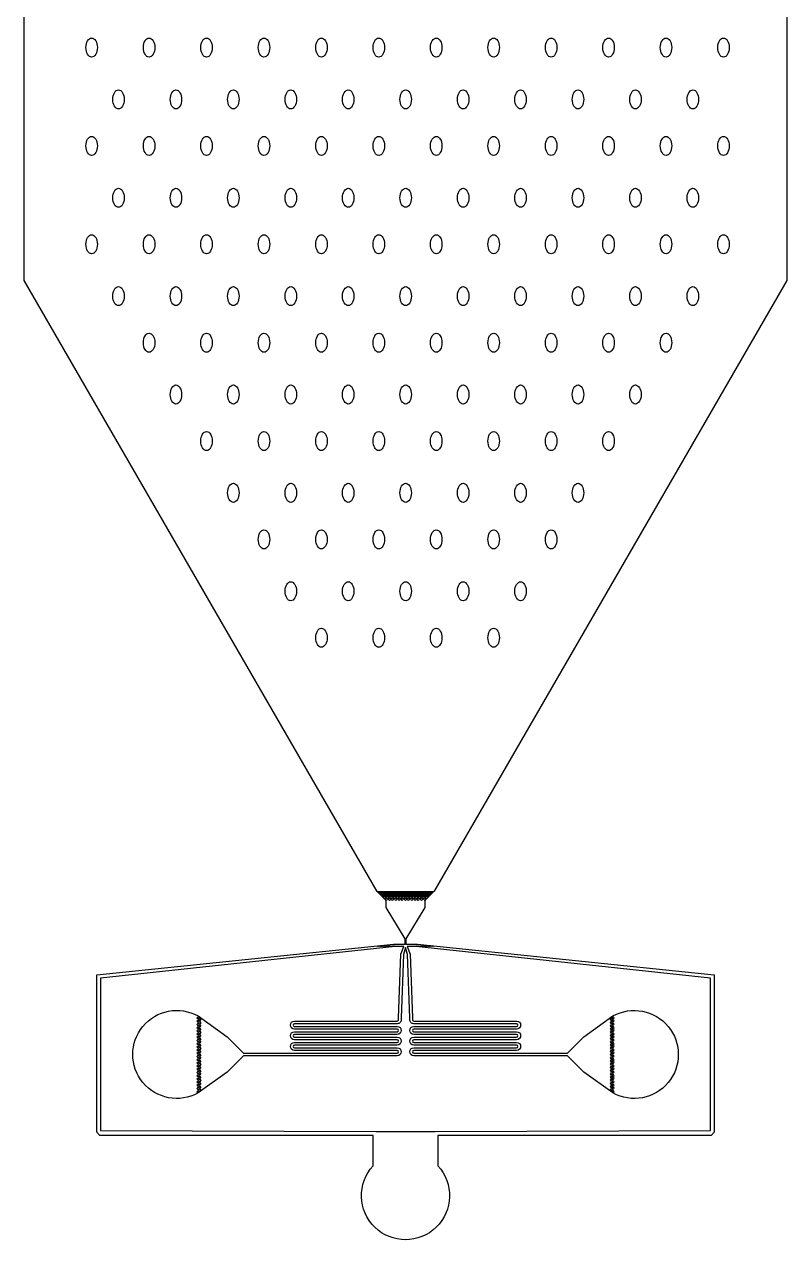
# Model space of a CAD drawing. Header units: inches. Extents: x -10 to 10, y -31.4 to 31.4.
# Drawn here: x -10.01 to 9.99, y -31.4 to 0.48 of the extents above; entities that cross this region are included whole.
import ezdxf

# ---------------------------------------------------------------- set-up
doc = ezdxf.new("R2010")
doc.units = ezdxf.units.IN
doc.header["$MEASUREMENT"] = 0

msp = doc.modelspace()

# ---------------------------------------------------------------- linework, layer by layer
for points in [[(9.995, 10.212), (9.995, -6.238), (0.745, -22.26), (0.498, -22.506), (0.498, -22.687), (0.005, -23.511), (0.005, -23.631), (0, -23.631), (0, -23.651), (0.314, -23.651), (8.095, -24.451), (8.095, -28.58), (8.015, -28.668), (0.844, -28.668), (0.844, -29.464, -2.283917), (-0.854, -29.464), (-0.854, -28.668), (-8.025, -28.668), (-8.105, -28.58), (-8.105, -24.451), (-0.324, -23.651), (-0.01, -23.651), (-0.01, -23.631), (-0.015, -23.631), (-0.015, -23.511), (-0.51, -22.683), (-0.51, -22.506), (-0.752, -22.265), (-10.005, -6.238), (-10.005, 10.212)], [(4.083, -26.577), (0.212, -26.576, -1), (0.212, -26.366), (2.911, -26.367, 1), (2.911, -26.297), (0.212, -26.296, -1), (0.212, -26.086), (2.911, -26.087, 1), (2.911, -26.017), (0.212, -26.016, -1), (0.212, -25.806), (2.911, -25.807, 1), (2.911, -25.737), (0.212, -25.736, -0.414214), (0.107, -25.631), (0.107, -25.582), (0.049, -23.924), (-0.005, -23.736), (-0.055, -23.924), (-0.115, -25.582), (-0.115, -25.631, -0.414214), (-0.22, -25.736), (-2.919, -25.736, 1), (-2.919, -25.806), (-0.22, -25.806, -1), (-0.22, -26.016), (-2.919, -26.016, 1), (-2.919, -26.086), (-0.22, -26.086, -1), (-0.22, -26.296), (-2.919, -26.296, 1), (-2.919, -26.366), (-0.22, -26.366, -1), (-0.22, -26.576), (-4.092, -26.576), (-4.257, -26.576), (-4.684, -27.003), (-5.446, -27.552, -1.695798), (-5.446, -25.531), (-4.683, -26.08), (-4.257, -26.506), (-4.092, -26.506), (-0.22, -26.506, 0.999885), (-0.22, -26.436), (-2.919, -26.436, -1), (-2.919, -26.226), (-0.22, -26.226, 1), (-0.22, -26.156), (-2.919, -26.156, -1), (-2.919, -25.946), (-0.22, -25.946, 1), (-0.22, -25.876), (-2.919, -25.876, -1), (-2.919, -25.666), (-0.22, -25.666, 0.414214), (-0.185, -25.631), (-0.185, -25.581), (-0.125, -23.915), (-0.045, -23.711), (-0.28, -23.711), (-8.005, -24.541), (-8.005, -28.541), (-0.783, -28.568), (0.773, -28.568), (7.995, -28.541), (7.995, -24.541), (0.27, -23.711), (0.035, -23.711), (0.119, -23.915), (0.177, -25.581), (0.177, -25.631, 0.414214), (0.212, -25.666), (2.911, -25.667, -1), (2.911, -25.877), (0.212, -25.876, 1), (0.212, -25.946), (2.911, -25.947, -1), (2.911, -26.157), (0.212, -26.156, 1), (0.212, -26.226), (2.911, -26.227, -1), (2.911, -26.437), (0.212, -26.436, 0.999885), (0.212, -26.506), (4.083, -26.507), (4.249, -26.507), (4.674, -26.082), (5.438, -25.532, -1.695798), (5.438, -27.553), (4.677, -27.005), (4.249, -26.577), (4.083, -26.577)]]:
    msp.add_lwpolyline(points, format="xyb")
for points in [[(-0.731, -22.279), (-0.723, -22.272), (-0.738, -22.272)], [(-0.713, -22.283), (-0.72, -22.275), (-0.727, -22.283), (-0.72, -22.29)], [(-0.71, -22.279), (-0.702, -22.272), (-0.717, -22.272)], [(-0.702, -22.293), (-0.71, -22.286), (-0.717, -22.293), (-0.71, -22.3)], [(-0.692, -22.283), (-0.699, -22.275), (-0.706, -22.283), (-0.699, -22.29)], [(-0.692, -22.304), (-0.699, -22.296), (-0.706, -22.304), (-0.699, -22.311)], [(-0.689, -22.279), (-0.681, -22.272), (-0.696, -22.272)], [(-0.681, -22.293), (-0.689, -22.286), (-0.696, -22.293), (-0.689, -22.3)], [(-0.689, -22.307), (-0.696, -22.314), (-0.689, -22.321), (-0.681, -22.314)], [(-0.671, -22.283), (-0.678, -22.275), (-0.685, -22.283), (-0.678, -22.29)], [(-0.671, -22.304), (-0.678, -22.296), (-0.685, -22.304), (-0.678, -22.311)], [(-0.678, -22.332), (-0.671, -22.325), (-0.678, -22.317), (-0.685, -22.325)], [(-0.668, -22.279), (-0.66, -22.272), (-0.675, -22.272)], [(-0.66, -22.293), (-0.668, -22.286), (-0.675, -22.293), (-0.668, -22.3)], [(-0.675, -22.314), (-0.668, -22.321), (-0.66, -22.314), (-0.668, -22.307)], [(-0.65, -22.283), (-0.657, -22.275), (-0.664, -22.283), (-0.657, -22.29)], [(-0.65, -22.304), (-0.657, -22.296), (-0.664, -22.304), (-0.657, -22.311)], [(-0.647, -22.279), (-0.639, -22.272), (-0.654, -22.272)], [(-0.639, -22.293), (-0.647, -22.286), (-0.654, -22.293), (-0.647, -22.3)], [(-0.647, -22.307), (-0.654, -22.314), (-0.647, -22.321), (-0.639, -22.314)], [(-0.629, -22.283), (-0.636, -22.275), (-0.643, -22.283), (-0.636, -22.29)], [(-0.629, -22.304), (-0.636, -22.296), (-0.643, -22.304), (-0.636, -22.311)], [(-0.636, -22.332), (-0.629, -22.325), (-0.636, -22.317), (-0.643, -22.325)], [(-0.626, -22.279), (-0.618, -22.272), (-0.633, -22.272)], [(-0.618, -22.293), (-0.626, -22.286), (-0.633, -22.293), (-0.626, -22.3)], [(-0.633, -22.314), (-0.626, -22.321), (-0.618, -22.314), (-0.626, -22.307)], [(-0.608, -22.283), (-0.615, -22.275), (-0.622, -22.283), (-0.615, -22.29)], [(-0.608, -22.304), (-0.615, -22.296), (-0.622, -22.304), (-0.615, -22.311)], [(-0.605, -22.279), (-0.597, -22.272), (-0.612, -22.272)], [(-0.597, -22.293), (-0.605, -22.286), (-0.612, -22.293), (-0.605, -22.3)], [(-0.605, -22.307), (-0.612, -22.314), (-0.605, -22.321), (-0.597, -22.314)], [(-0.587, -22.283), (-0.594, -22.275), (-0.601, -22.283), (-0.594, -22.29)], [(-0.587, -22.304), (-0.594, -22.296), (-0.601, -22.304), (-0.594, -22.311)], [(-0.594, -22.332), (-0.587, -22.325), (-0.594, -22.317), (-0.601, -22.325)], [(-0.584, -22.279), (-0.576, -22.272), (-0.591, -22.272)], [(-0.576, -22.293), (-0.584, -22.286), (-0.591, -22.293), (-0.584, -22.3)], [(-0.591, -22.314), (-0.584, -22.321), (-0.576, -22.314), (-0.584, -22.307)], [(-0.566, -22.283), (-0.573, -22.275), (-0.58, -22.283), (-0.573, -22.29)], [(-0.566, -22.304), (-0.573, -22.296), (-0.58, -22.304), (-0.573, -22.311)], [(-0.563, -22.279), (-0.555, -22.272), (-0.57, -22.272)], [(-0.555, -22.293), (-0.563, -22.286), (-0.57, -22.293), (-0.563, -22.3)], [(-0.563, -22.307), (-0.57, -22.314), (-0.563, -22.321), (-0.555, -22.314)], [(-0.545, -22.283), (-0.552, -22.275), (-0.559, -22.283), (-0.552, -22.29)], [(-0.545, -22.304), (-0.552, -22.296), (-0.559, -22.304), (-0.552, -22.311)], [(-0.552, -22.332), (-0.545, -22.325), (-0.552, -22.317), (-0.559, -22.325)], [(-0.542, -22.279), (-0.534, -22.272), (-0.549, -22.272)], [(-0.534, -22.293), (-0.542, -22.286), (-0.549, -22.293), (-0.542, -22.3)], [(-0.549, -22.314), (-0.542, -22.321), (-0.534, -22.314), (-0.542, -22.307)], [(-0.524, -22.283), (-0.531, -22.275), (-0.538, -22.283), (-0.531, -22.29)], [(-0.524, -22.304), (-0.531, -22.296), (-0.538, -22.304), (-0.531, -22.311)], [(-0.521, -22.279), (-0.513, -22.272), (-0.528, -22.272)], [(-0.513, -22.293), (-0.521, -22.286), (-0.528, -22.293), (-0.521, -22.3)], [(-0.521, -22.307), (-0.528, -22.314), (-0.521, -22.321), (-0.513, -22.314)], [(-0.503, -22.283), (-0.51, -22.275), (-0.517, -22.283), (-0.51, -22.29)], [(-0.503, -22.304), (-0.51, -22.296), (-0.517, -22.304), (-0.51, -22.311)], [(-0.51, -22.332), (-0.503, -22.325), (-0.51, -22.317), (-0.517, -22.325)], [(-0.5, -22.279), (-0.492, -22.272), (-0.507, -22.272)], [(-0.492, -22.293), (-0.5, -22.286), (-0.507, -22.293), (-0.5, -22.3)], [(-0.507, -22.314), (-0.5, -22.321), (-0.492, -22.314), (-0.5, -22.307)], [(-0.482, -22.283), (-0.489, -22.275), (-0.496, -22.283), (-0.489, -22.29)], [(-0.482, -22.304), (-0.489, -22.296), (-0.496, -22.304), (-0.489, -22.311)], [(-0.479, -22.279), (-0.471, -22.272), (-0.486, -22.272)], [(-0.471, -22.293), (-0.479, -22.286), (-0.486, -22.293), (-0.479, -22.3)], [(-0.479, -22.307), (-0.486, -22.314), (-0.479, -22.321), (-0.471, -22.314)], [(-0.461, -22.283), (-0.468, -22.275), (-0.475, -22.283), (-0.468, -22.29)], [(-0.461, -22.304), (-0.468, -22.296), (-0.475, -22.304), (-0.468, -22.311)], [(-0.468, -22.332), (-0.461, -22.325), (-0.468, -22.317), (-0.475, -22.325)], [(-0.458, -22.279), (-0.45, -22.272), (-0.465, -22.272)], [(-0.45, -22.293), (-0.458, -22.286), (-0.465, -22.293), (-0.458, -22.3)], [(-0.465, -22.314), (-0.458, -22.321), (-0.45, -22.314), (-0.458, -22.307)], [(-0.44, -22.283), (-0.447, -22.275), (-0.454, -22.283), (-0.447, -22.29)], [(-0.44, -22.304), (-0.447, -22.296), (-0.454, -22.304), (-0.447, -22.311)], [(-0.437, -22.279), (-0.429, -22.272), (-0.444, -22.272)], [(-0.429, -22.293), (-0.437, -22.286), (-0.444, -22.293), (-0.437, -22.3)], [(-0.437, -22.307), (-0.444, -22.314), (-0.437, -22.321), (-0.429, -22.314)], [(-0.419, -22.283), (-0.426, -22.275), (-0.433, -22.283), (-0.426, -22.29)], [(-0.419, -22.304), (-0.426, -22.296), (-0.433, -22.304), (-0.426, -22.311)], [(-0.426, -22.332), (-0.419, -22.325), (-0.426, -22.317), (-0.433, -22.325)], [(-0.416, -22.279), (-0.408, -22.272), (-0.423, -22.272)], [(-0.408, -22.293), (-0.416, -22.286), (-0.423, -22.293), (-0.416, -22.3)], [(-0.423, -22.314), (-0.416, -22.321), (-0.408, -22.314), (-0.416, -22.307)], [(-0.398, -22.283), (-0.405, -22.275), (-0.412, -22.283), (-0.405, -22.29)], [(-0.398, -22.304), (-0.405, -22.296), (-0.412, -22.304), (-0.405, -22.311)], [(-0.395, -22.279), (-0.387, -22.272), (-0.402, -22.272)], [(-0.387, -22.293), (-0.395, -22.286), (-0.402, -22.293), (-0.395, -22.3)], [(-0.395, -22.307), (-0.402, -22.314), (-0.395, -22.321), (-0.387, -22.314)], [(-0.377, -22.283), (-0.384, -22.275), (-0.391, -22.283), (-0.384, -22.29)], [(-0.377, -22.304), (-0.384, -22.296), (-0.391, -22.304), (-0.384, -22.311)], [(-0.384, -22.332), (-0.377, -22.325), (-0.384, -22.317), (-0.391, -22.325)], [(-0.374, -22.279), (-0.366, -22.272), (-0.381, -22.272)], [(-0.366, -22.293), (-0.374, -22.286), (-0.381, -22.293), (-0.374, -22.3)], [(-0.381, -22.314), (-0.374, -22.321), (-0.366, -22.314), (-0.374, -22.307)], [(-0.356, -22.283), (-0.363, -22.275), (-0.37, -22.283), (-0.363, -22.29)], [(-0.356, -22.304), (-0.363, -22.296), (-0.37, -22.304), (-0.363, -22.311)], [(-0.353, -22.279), (-0.345, -22.272), (-0.36, -22.272)], [(-0.345, -22.293), (-0.353, -22.286), (-0.36, -22.293), (-0.353, -22.3)], [(-0.353, -22.307), (-0.36, -22.314), (-0.353, -22.321), (-0.345, -22.314)], [(-0.335, -22.283), (-0.342, -22.275), (-0.349, -22.283), (-0.342, -22.29)], [(-0.335, -22.304), (-0.342, -22.296), (-0.349, -22.304), (-0.342, -22.311)], [(-0.342, -22.332), (-0.335, -22.325), (-0.342, -22.317), (-0.349, -22.325)], [(-0.332, -22.279), (-0.324, -22.272), (-0.339, -22.272)], [(-0.324, -22.293), (-0.332, -22.286), (-0.339, -22.293), (-0.332, -22.3)], [(-0.339, -22.314), (-0.332, -22.321), (-0.324, -22.314), (-0.332, -22.307)], [(-0.314, -22.283), (-0.321, -22.275), (-0.328, -22.283), (-0.321, -22.29)], [(-0.314, -22.304), (-0.321, -22.296), (-0.328, -22.304), (-0.321, -22.311)], [(-0.311, -22.279), (-0.303, -22.272), (-0.318, -22.272)], [(-0.303, -22.293), (-0.311, -22.286), (-0.318, -22.293), (-0.311, -22.3)], [(-0.311, -22.307), (-0.318, -22.314), (-0.311, -22.321), (-0.303, -22.314)], [(-0.293, -22.283), (-0.3, -22.275), (-0.307, -22.283), (-0.3, -22.29)], [(-0.293, -22.304), (-0.3, -22.296), (-0.307, -22.304), (-0.3, -22.311)], [(-0.3, -22.332), (-0.293, -22.325), (-0.3, -22.317), (-0.307, -22.325)], [(-0.29, -22.279), (-0.282, -22.272), (-0.297, -22.272)], [(-0.282, -22.293), (-0.29, -22.286), (-0.297, -22.293), (-0.29, -22.3)], [(-0.297, -22.314), (-0.29, -22.321), (-0.282, -22.314), (-0.29, -22.307)], [(-0.272, -22.283), (-0.279, -22.275), (-0.286, -22.283), (-0.279, -22.29)], [(-0.272, -22.304), (-0.279, -22.296), (-0.286, -22.304), (-0.279, -22.311)], [(-0.269, -22.279), (-0.261, -22.272), (-0.276, -22.272)], [(-0.261, -22.293), (-0.269, -22.286), (-0.276, -22.293), (-0.269, -22.3)], [(-0.269, -22.307), (-0.276, -22.314), (-0.269, -22.321), (-0.261, -22.314)], [(-0.251, -22.283), (-0.258, -22.275), (-0.265, -22.283), (-0.258, -22.29)], [(-0.251, -22.304), (-0.258, -22.296), (-0.265, -22.304), (-0.258, -22.311)], [(-0.258, -22.332), (-0.251, -22.325), (-0.258, -22.317), (-0.265, -22.325)], [(-0.248, -22.279), (-0.24, -22.272), (-0.255, -22.272)], [(-0.24, -22.293), (-0.248, -22.286), (-0.255, -22.293), (-0.248, -22.3)], [(-0.255, -22.314), (-0.248, -22.321), (-0.24, -22.314), (-0.248, -22.307)], [(-0.23, -22.283), (-0.237, -22.275), (-0.244, -22.283), (-0.237, -22.29)], [(-0.23, -22.304), (-0.237, -22.296), (-0.244, -22.304), (-0.237, -22.311)], [(-0.227, -22.279), (-0.219, -22.272), (-0.234, -22.272)], [(-0.219, -22.293), (-0.227, -22.286), (-0.234, -22.293), (-0.227, -22.3)], [(-0.227, -22.307), (-0.234, -22.314), (-0.227, -22.321), (-0.219, -22.314)], [(-0.209, -22.283), (-0.216, -22.275), (-0.223, -22.283), (-0.216, -22.29)], [(-0.209, -22.304), (-0.216, -22.296), (-0.223, -22.304), (-0.216, -22.311)], [(-0.216, -22.332), (-0.209, -22.325), (-0.216, -22.317), (-0.223, -22.325)], [(-0.206, -22.279), (-0.198, -22.272), (-0.213, -22.272)], [(-0.198, -22.293), (-0.206, -22.286), (-0.213, -22.293), (-0.206, -22.3)], [(-0.213, -22.314), (-0.206, -22.321), (-0.198, -22.314), (-0.206, -22.307)], [(-0.188, -22.283), (-0.195, -22.275), (-0.202, -22.283), (-0.195, -22.29)], [(-0.188, -22.304), (-0.195, -22.296), (-0.202, -22.304), (-0.195, -22.311)], [(-0.185, -22.279), (-0.177, -22.272), (-0.192, -22.272)], [(-0.177, -22.293), (-0.185, -22.286), (-0.192, -22.293), (-0.185, -22.3)], [(-0.185, -22.307), (-0.192, -22.314), (-0.185, -22.321), (-0.177, -22.314)], [(-0.167, -22.283), (-0.174, -22.275), (-0.181, -22.283), (-0.174, -22.29)], [(-0.167, -22.304), (-0.174, -22.296), (-0.181, -22.304), (-0.174, -22.311)], [(-0.174, -22.332), (-0.167, -22.325), (-0.174, -22.317), (-0.181, -22.325)], [(-0.164, -22.279), (-0.156, -22.272), (-0.171, -22.272)], [(-0.156, -22.293), (-0.164, -22.286), (-0.171, -22.293), (-0.164, -22.3)], [(-0.171, -22.314), (-0.164, -22.321), (-0.156, -22.314), (-0.164, -22.307)], [(-0.146, -22.283), (-0.153, -22.275), (-0.16, -22.283), (-0.153, -22.29)], [(-0.146, -22.304), (-0.153, -22.296), (-0.16, -22.304), (-0.153, -22.311)], [(-0.143, -22.279), (-0.135, -22.272), (-0.15, -22.272)], [(-0.135, -22.293), (-0.143, -22.286), (-0.15, -22.293), (-0.143, -22.3)], [(-0.143, -22.307), (-0.15, -22.314), (-0.143, -22.321), (-0.135, -22.314)], [(-0.125, -22.283), (-0.132, -22.275), (-0.139, -22.283), (-0.132, -22.29)], [(-0.125, -22.304), (-0.132, -22.296), (-0.139, -22.304), (-0.132, -22.311)], [(-0.132, -22.332), (-0.125, -22.325), (-0.132, -22.317), (-0.139, -22.325)], [(-0.122, -22.279), (-0.114, -22.272), (-0.129, -22.272)], [(-0.114, -22.293), (-0.122, -22.286), (-0.129, -22.293), (-0.122, -22.3)], [(-0.129, -22.314), (-0.122, -22.321), (-0.114, -22.314), (-0.122, -22.307)], [(-0.104, -22.283), (-0.111, -22.275), (-0.118, -22.283), (-0.111, -22.29)], [(-0.104, -22.304), (-0.111, -22.296), (-0.118, -22.304), (-0.111, -22.311)], [(-0.101, -22.279), (-0.093, -22.272), (-0.108, -22.272)], [(-0.093, -22.293), (-0.101, -22.286), (-0.108, -22.293), (-0.101, -22.3)], [(-0.101, -22.307), (-0.108, -22.314), (-0.101, -22.321), (-0.093, -22.314)], [(-0.083, -22.283), (-0.09, -22.275), (-0.097, -22.283), (-0.09, -22.29)], [(-0.083, -22.304), (-0.09, -22.296), (-0.097, -22.304), (-0.09, -22.311)], [(-0.09, -22.332), (-0.083, -22.325), (-0.09, -22.317), (-0.097, -22.325)], [(-0.08, -22.279), (-0.072, -22.272), (-0.087, -22.272)], [(-0.072, -22.293), (-0.08, -22.286), (-0.087, -22.293), (-0.08, -22.3)], [(-0.087, -22.314), (-0.08, -22.321), (-0.072, -22.314), (-0.08, -22.307)], [(-0.062, -22.283), (-0.069, -22.275), (-0.076, -22.283), (-0.069, -22.29)], [(-0.062, -22.304), (-0.069, -22.296), (-0.076, -22.304), (-0.069, -22.311)], [(-0.059, -22.279), (-0.051, -22.272), (-0.066, -22.272)], [(-0.051, -22.293), (-0.059, -22.286), (-0.066, -22.293), (-0.059, -22.3)], [(-0.059, -22.307), (-0.066, -22.314), (-0.059, -22.321), (-0.051, -22.314)], [(-0.041, -22.283), (-0.048, -22.275), (-0.055, -22.283), (-0.048, -22.29)], [(-0.041, -22.304), (-0.048, -22.296), (-0.055, -22.304), (-0.048, -22.311)], [(-0.048, -22.332), (-0.041, -22.325), (-0.048, -22.317), (-0.055, -22.325)], [(-0.038, -22.279), (-0.03, -22.272), (-0.045, -22.272)], [(-0.03, -22.293), (-0.038, -22.286), (-0.045, -22.293), (-0.038, -22.3)], [(-0.045, -22.314), (-0.038, -22.321), (-0.03, -22.314), (-0.038, -22.307)], [(-0.02, -22.283), (-0.027, -22.275), (-0.034, -22.283), (-0.027, -22.29)], [(-0.02, -22.304), (-0.027, -22.296), (-0.034, -22.304), (-0.027, -22.311)], [(-0.017, -22.279), (-0.009, -22.272), (-0.024, -22.272)], [(-0.009, -22.293), (-0.017, -22.286), (-0.024, -22.293), (-0.017, -22.3)], [(-0.017, -22.307), (-0.024, -22.314), (-0.017, -22.321), (-0.009, -22.314)], [(0.001, -22.283), (-0.006, -22.275), (-0.013, -22.283), (-0.006, -22.29)], [(0.001, -22.304), (-0.006, -22.296), (-0.013, -22.304), (-0.006, -22.311)], [(-0.006, -22.332), (0.001, -22.325), (-0.006, -22.317), (-0.013, -22.325)], [(0.004, -22.279), (0.012, -22.272), (-0.003, -22.272)], [(0.012, -22.293), (0.004, -22.286), (-0.003, -22.293), (0.004, -22.3)], [(-0.003, -22.314), (0.004, -22.321), (0.012, -22.314), (0.004, -22.307)], [(0.022, -22.283), (0.015, -22.275), (0.008, -22.283), (0.015, -22.29)], [(0.022, -22.304), (0.015, -22.296), (0.008, -22.304), (0.015, -22.311)], [(0.025, -22.279), (0.033, -22.272), (0.018, -22.272)], [(0.033, -22.293), (0.025, -22.286), (0.018, -22.293), (0.025, -22.3)], [(0.025, -22.307), (0.018, -22.314), (0.025, -22.321), (0.033, -22.314)], [(0.043, -22.283), (0.036, -22.275), (0.029, -22.283), (0.036, -22.29)], [(0.043, -22.304), (0.036, -22.296), (0.029, -22.304), (0.036, -22.311)], [(0.036, -22.332), (0.043, -22.325), (0.036, -22.317), (0.029, -22.325)], [(0.046, -22.279), (0.054, -22.272), (0.039, -22.272)], [(0.054, -22.293), (0.046, -22.286), (0.039, -22.293), (0.046, -22.3)], [(0.039, -22.314), (0.046, -22.321), (0.054, -22.314), (0.046, -22.307)], [(0.064, -22.283), (0.057, -22.275), (0.05, -22.283), (0.057, -22.29)], [(0.064, -22.304), (0.057, -22.296), (0.05, -22.304), (0.057, -22.311)], [(0.067, -22.279), (0.075, -22.272), (0.06, -22.272)], [(0.075, -22.293), (0.067, -22.286), (0.06, -22.293), (0.067, -22.3)], [(0.067, -22.307), (0.06, -22.314), (0.067, -22.321), (0.075, -22.314)], [(0.085, -22.283), (0.078, -22.275), (0.071, -22.283), (0.078, -22.29)], [(0.085, -22.304), (0.078, -22.296), (0.071, -22.304), (0.078, -22.311)], [(0.078, -22.332), (0.085, -22.325), (0.078, -22.317), (0.071, -22.325)], [(0.088, -22.279), (0.096, -22.272), (0.081, -22.272)], [(0.096, -22.293), (0.088, -22.286), (0.081, -22.293), (0.088, -22.3)], [(0.081, -22.314), (0.088, -22.321), (0.096, -22.314), (0.088, -22.307)], [(0.106, -22.283), (0.099, -22.275), (0.092, -22.283), (0.099, -22.29)], [(0.106, -22.304), (0.099, -22.296), (0.092, -22.304), (0.099, -22.311)], [(0.109, -22.279), (0.117, -22.272), (0.102, -22.272)], [(0.117, -22.293), (0.109, -22.286), (0.102, -22.293), (0.109, -22.3)], [(0.109, -22.307), (0.102, -22.314), (0.109, -22.321), (0.117, -22.314)], [(0.127, -22.283), (0.12, -22.275), (0.113, -22.283), (0.12, -22.29)], [(0.127, -22.304), (0.12, -22.296), (0.113, -22.304), (0.12, -22.311)], [(0.12, -22.332), (0.127, -22.325), (0.12, -22.317), (0.113, -22.325)], [(0.13, -22.279), (0.138, -22.272), (0.123, -22.272)], [(0.138, -22.293), (0.13, -22.286), (0.123, -22.293), (0.13, -22.3)], [(0.123, -22.314), (0.13, -22.321), (0.138, -22.314), (0.13, -22.307)], [(0.148, -22.283), (0.141, -22.275), (0.134, -22.283), (0.141, -22.29)], [(0.148, -22.304), (0.141, -22.296), (0.134, -22.304), (0.141, -22.311)], [(0.151, -22.279), (0.159, -22.272), (0.144, -22.272)], [(0.159, -22.293), (0.151, -22.286), (0.144, -22.293), (0.151, -22.3)], [(0.151, -22.307), (0.144, -22.314), (0.151, -22.321), (0.159, -22.314)], [(0.169, -22.283), (0.162, -22.275), (0.155, -22.283), (0.162, -22.29)], [(0.169, -22.304), (0.162, -22.296), (0.155, -22.304), (0.162, -22.311)], [(0.162, -22.332), (0.169, -22.325), (0.162, -22.317), (0.155, -22.325)], [(0.172, -22.279), (0.18, -22.272), (0.165, -22.272)], [(0.18, -22.293), (0.172, -22.286), (0.165, -22.293), (0.172, -22.3)], [(0.165, -22.314), (0.172, -22.321), (0.18, -22.314), (0.172, -22.307)], [(0.19, -22.283), (0.183, -22.275), (0.176, -22.283), (0.183, -22.29)], [(0.19, -22.304), (0.183, -22.296), (0.176, -22.304), (0.183, -22.311)], [(0.193, -22.279), (0.201, -22.272), (0.186, -22.272)], [(0.201, -22.293), (0.193, -22.286), (0.186, -22.293), (0.193, -22.3)], [(0.193, -22.307), (0.186, -22.314), (0.193, -22.321), (0.201, -22.314)], [(0.211, -22.283), (0.204, -22.275), (0.197, -22.283), (0.204, -22.29)], [(0.211, -22.304), (0.204, -22.296), (0.197, -22.304), (0.204, -22.311)], [(0.204, -22.332), (0.211, -22.325), (0.204, -22.317), (0.197, -22.325)], [(0.214, -22.279), (0.222, -22.272), (0.207, -22.272)], [(0.222, -22.293), (0.214, -22.286), (0.207, -22.293), (0.214, -22.3)], [(0.207, -22.314), (0.214, -22.321), (0.222, -22.314), (0.214, -22.307)], [(0.232, -22.283), (0.225, -22.275), (0.218, -22.283), (0.225, -22.29)], [(0.232, -22.304), (0.225, -22.296), (0.218, -22.304), (0.225, -22.311)], [(0.235, -22.279), (0.243, -22.272), (0.228, -22.272)], [(0.243, -22.293), (0.235, -22.286), (0.228, -22.293), (0.235, -22.3)], [(0.235, -22.307), (0.228, -22.314), (0.235, -22.321), (0.243, -22.314)], [(0.253, -22.283), (0.246, -22.275), (0.239, -22.283), (0.246, -22.29)], [(0.253, -22.304), (0.246, -22.296), (0.239, -22.304), (0.246, -22.311)], [(0.246, -22.332), (0.253, -22.325), (0.246, -22.317), (0.239, -22.325)], [(0.256, -22.279), (0.264, -22.272), (0.249, -22.272)], [(0.264, -22.293), (0.256, -22.286), (0.249, -22.293), (0.256, -22.3)], [(0.249, -22.314), (0.256, -22.321), (0.264, -22.314), (0.256, -22.307)], [(0.274, -22.283), (0.267, -22.275), (0.26, -22.283), (0.267, -22.29)], [(0.274, -22.304), (0.267, -22.296), (0.26, -22.304), (0.267, -22.311)], [(0.277, -22.279), (0.285, -22.272), (0.27, -22.272)], [(0.285, -22.293), (0.277, -22.286), (0.27, -22.293), (0.277, -22.3)], [(0.277, -22.307), (0.27, -22.314), (0.277, -22.321), (0.285, -22.314)], [(0.295, -22.283), (0.288, -22.275), (0.281, -22.283), (0.288, -22.29)], [(0.295, -22.304), (0.288, -22.296), (0.281, -22.304), (0.288, -22.311)], [(0.288, -22.332), (0.295, -22.325), (0.288, -22.317), (0.281, -22.325)], [(0.298, -22.279), (0.306, -22.272), (0.291, -22.272)], [(0.306, -22.293), (0.298, -22.286), (0.291, -22.293), (0.298, -22.3)], [(0.291, -22.314), (0.298, -22.321), (0.306, -22.314), (0.298, -22.307)], [(0.316, -22.283), (0.309, -22.275), (0.302, -22.283), (0.309, -22.29)], [(0.316, -22.304), (0.309, -22.296), (0.302, -22.304), (0.309, -22.311)], [(0.319, -22.279), (0.327, -22.272), (0.312, -22.272)], [(0.327, -22.293), (0.319, -22.286), (0.312, -22.293), (0.319, -22.3)], [(0.319, -22.307), (0.312, -22.314), (0.319, -22.321), (0.327, -22.314)], [(0.337, -22.283), (0.33, -22.275), (0.323, -22.283), (0.33, -22.29)], [(0.337, -22.304), (0.33, -22.296), (0.323, -22.304), (0.33, -22.311)], [(0.33, -22.332), (0.337, -22.325), (0.33, -22.317), (0.323, -22.325)], [(0.34, -22.279), (0.348, -22.272), (0.333, -22.272)], [(0.348, -22.293), (0.34, -22.286), (0.333, -22.293), (0.34, -22.3)], [(0.333, -22.314), (0.34, -22.321), (0.348, -22.314), (0.34, -22.307)], [(0.358, -22.283), (0.351, -22.275), (0.344, -22.283), (0.351, -22.29)], [(0.358, -22.304), (0.351, -22.296), (0.344, -22.304), (0.351, -22.311)], [(0.361, -22.279), (0.369, -22.272), (0.354, -22.272)], [(0.369, -22.293), (0.361, -22.286), (0.354, -22.293), (0.361, -22.3)], [(0.361, -22.307), (0.354, -22.314), (0.361, -22.321), (0.369, -22.314)], [(0.379, -22.283), (0.372, -22.275), (0.365, -22.283), (0.372, -22.29)], [(0.379, -22.304), (0.372, -22.296), (0.365, -22.304), (0.372, -22.311)], [(0.372, -22.332), (0.379, -22.325), (0.372, -22.317), (0.365, -22.325)], [(0.382, -22.279), (0.39, -22.272), (0.375, -22.272)], [(0.39, -22.293), (0.382, -22.286), (0.375, -22.293), (0.382, -22.3)], [(0.375, -22.314), (0.382, -22.321), (0.39, -22.314), (0.382, -22.307)], [(0.4, -22.283), (0.393, -22.275), (0.386, -22.283), (0.393, -22.29)], [(0.4, -22.304), (0.393, -22.296), (0.386, -22.304), (0.393, -22.311)], [(0.403, -22.279), (0.411, -22.272), (0.396, -22.272)], [(0.411, -22.293), (0.403, -22.286), (0.396, -22.293), (0.403, -22.3)], [(0.403, -22.307), (0.396, -22.314), (0.403, -22.321), (0.411, -22.314)], [(0.421, -22.283), (0.414, -22.275), (0.407, -22.283), (0.414, -22.29)], [(0.421, -22.304), (0.414, -22.296), (0.407, -22.304), (0.414, -22.311)], [(0.414, -22.332), (0.421, -22.325), (0.414, -22.317), (0.407, -22.325)], [(0.424, -22.279), (0.432, -22.272), (0.417, -22.272)], [(0.432, -22.293), (0.424, -22.286), (0.417, -22.293), (0.424, -22.3)], [(0.417, -22.314), (0.424, -22.321), (0.432, -22.314), (0.424, -22.307)], [(0.442, -22.283), (0.435, -22.275), (0.428, -22.283), (0.435, -22.29)], [(0.442, -22.304), (0.435, -22.296), (0.428, -22.304), (0.435, -22.311)], [(0.445, -22.279), (0.453, -22.272), (0.438, -22.272)], [(0.453, -22.293), (0.445, -22.286), (0.438, -22.293), (0.445, -22.3)], [(0.445, -22.307), (0.438, -22.314), (0.445, -22.321), (0.453, -22.314)], [(0.463, -22.283), (0.456, -22.275), (0.449, -22.283), (0.456, -22.29)], [(0.463, -22.304), (0.456, -22.296), (0.449, -22.304), (0.456, -22.311)], [(0.456, -22.332), (0.463, -22.325), (0.456, -22.317), (0.449, -22.325)], [(0.466, -22.279), (0.474, -22.272), (0.459, -22.272)], [(0.474, -22.293), (0.466, -22.286), (0.459, -22.293), (0.466, -22.3)], [(0.459, -22.314), (0.466, -22.321), (0.474, -22.314), (0.466, -22.307)], [(0.484, -22.283), (0.477, -22.275), (0.47, -22.283), (0.477, -22.29)], [(0.484, -22.304), (0.477, -22.296), (0.47, -22.304), (0.477, -22.311)], [(0.487, -22.279), (0.495, -22.272), (0.48, -22.272)], [(0.495, -22.293), (0.487, -22.286), (0.48, -22.293), (0.487, -22.3)], [(0.487, -22.307), (0.48, -22.314), (0.487, -22.321), (0.495, -22.314)], [(0.505, -22.283), (0.498, -22.275), (0.491, -22.283), (0.498, -22.29)], [(0.505, -22.304), (0.498, -22.296), (0.491, -22.304), (0.498, -22.311)], [(0.498, -22.332), (0.505, -22.325), (0.498, -22.317), (0.491, -22.325)], [(0.508, -22.279), (0.516, -22.272), (0.501, -22.272)], [(0.516, -22.293), (0.508, -22.286), (0.501, -22.293), (0.508, -22.3)], [(0.501, -22.314), (0.508, -22.321), (0.516, -22.314), (0.508, -22.307)], [(0.526, -22.283), (0.519, -22.275), (0.512, -22.283), (0.519, -22.29)], [(0.526, -22.304), (0.519, -22.296), (0.512, -22.304), (0.519, -22.311)], [(0.529, -22.279), (0.537, -22.272), (0.522, -22.272)], [(0.537, -22.293), (0.529, -22.286), (0.522, -22.293), (0.529, -22.3)], [(0.529, -22.307), (0.522, -22.314), (0.529, -22.321), (0.537, -22.314)], [(0.547, -22.283), (0.54, -22.275), (0.533, -22.283), (0.54, -22.29)], [(0.547, -22.304), (0.54, -22.296), (0.533, -22.304), (0.54, -22.311)], [(0.54, -22.332), (0.547, -22.325), (0.54, -22.317), (0.533, -22.325)], [(0.55, -22.279), (0.558, -22.272), (0.543, -22.272)], [(0.558, -22.293), (0.55, -22.286), (0.543, -22.293), (0.55, -22.3)], [(0.543, -22.314), (0.55, -22.321), (0.558, -22.314), (0.55, -22.307)], [(0.568, -22.283), (0.561, -22.275), (0.554, -22.283), (0.561, -22.29)], [(0.568, -22.304), (0.561, -22.296), (0.554, -22.304), (0.561, -22.311)], [(0.571, -22.279), (0.579, -22.272), (0.564, -22.272)], [(0.579, -22.293), (0.571, -22.286), (0.564, -22.293), (0.571, -22.3)], [(0.571, -22.307), (0.564, -22.314), (0.571, -22.321), (0.579, -22.314)], [(0.589, -22.283), (0.582, -22.275), (0.575, -22.283), (0.582, -22.29)], [(0.589, -22.304), (0.582, -22.296), (0.575, -22.304), (0.582, -22.311)], [(0.582, -22.332), (0.589, -22.325), (0.582, -22.317), (0.575, -22.325)], [(0.592, -22.279), (0.6, -22.272), (0.585, -22.272)], [(0.6, -22.293), (0.592, -22.286), (0.585, -22.293), (0.592, -22.3)], [(0.585, -22.314), (0.592, -22.321), (0.6, -22.314), (0.592, -22.307)], [(0.61, -22.283), (0.603, -22.275), (0.596, -22.283), (0.603, -22.29)], [(0.61, -22.304), (0.603, -22.296), (0.596, -22.304), (0.603, -22.311)], [(0.613, -22.279), (0.621, -22.272), (0.606, -22.272)], [(0.621, -22.293), (0.613, -22.286), (0.606, -22.293), (0.613, -22.3)], [(0.613, -22.307), (0.606, -22.314), (0.613, -22.321), (0.621, -22.314)], [(0.631, -22.283), (0.624, -22.275), (0.617, -22.283), (0.624, -22.29)], [(0.631, -22.304), (0.624, -22.296), (0.617, -22.304), (0.624, -22.311)], [(0.624, -22.332), (0.631, -22.325), (0.624, -22.317), (0.617, -22.325)], [(0.634, -22.279), (0.642, -22.272), (0.627, -22.272)], [(0.642, -22.293), (0.634, -22.286), (0.627, -22.293), (0.634, -22.3)], [(0.627, -22.314), (0.634, -22.321), (0.642, -22.314), (0.634, -22.307)], [(0.652, -22.283), (0.645, -22.275), (0.638, -22.283), (0.645, -22.29)], [(0.652, -22.304), (0.645, -22.296), (0.638, -22.304), (0.645, -22.311)], [(0.655, -22.279), (0.663, -22.272), (0.648, -22.272)], [(0.663, -22.293), (0.655, -22.286), (0.648, -22.293), (0.655, -22.3)], [(0.655, -22.307), (0.648, -22.314), (0.655, -22.321), (0.663, -22.314)], [(0.673, -22.283), (0.666, -22.275), (0.659, -22.283), (0.666, -22.29)], [(0.673, -22.304), (0.666, -22.296), (0.659, -22.304), (0.666, -22.311)], [(0.666, -22.332), (0.673, -22.325), (0.666, -22.317), (0.659, -22.325)], [(0.676, -22.279), (0.684, -22.272), (0.669, -22.272)], [(0.684, -22.293), (0.676, -22.286), (0.669, -22.293), (0.676, -22.3)], [(0.669, -22.314), (0.676, -22.321), (0.684, -22.314), (0.676, -22.307)], [(0.694, -22.283), (0.687, -22.275), (0.68, -22.283), (0.687, -22.29)], [(0.694, -22.304), (0.687, -22.296), (0.68, -22.304), (0.687, -22.311)], [(0.697, -22.279), (0.705, -22.272), (0.69, -22.272)], [(0.705, -22.293), (0.697, -22.286), (0.69, -22.293), (0.697, -22.3)], [(0.715, -22.283), (0.708, -22.275), (0.701, -22.283), (0.708, -22.29)], [(0.718, -22.279), (0.726, -22.272), (0.711, -22.272)], [(-0.641, -22.337), (-0.657, -22.353), (-0.673, -22.337), (-0.657, -22.321)], [(-0.636, -22.374), (-0.652, -22.358), (-0.636, -22.342), (-0.62, -22.358)], [(-0.599, -22.337), (-0.615, -22.353), (-0.631, -22.337), (-0.615, -22.321)], [(-0.599, -22.379), (-0.615, -22.395), (-0.631, -22.379), (-0.615, -22.363)], [(-0.594, -22.374), (-0.61, -22.358), (-0.594, -22.342), (-0.578, -22.358)], [(-0.594, -22.416), (-0.61, -22.4), (-0.594, -22.384), (-0.578, -22.4)], [(-0.557, -22.337), (-0.573, -22.353), (-0.589, -22.337), (-0.573, -22.321)], [(-0.557, -22.379), (-0.573, -22.395), (-0.589, -22.379), (-0.573, -22.363)], [(-0.584, -22.426), (-0.552, -22.394), (-0.52, -22.426), (-0.552, -22.458)], [(-0.552, -22.374), (-0.568, -22.358), (-0.552, -22.342), (-0.536, -22.358)], [(-0.515, -22.337), (-0.531, -22.353), (-0.547, -22.337), (-0.531, -22.321)], [(-0.515, -22.379), (-0.531, -22.395), (-0.547, -22.379), (-0.531, -22.363)], [(-0.478, -22.468), (-0.51, -22.5), (-0.542, -22.468), (-0.51, -22.436)], [(-0.51, -22.374), (-0.526, -22.358), (-0.51, -22.342), (-0.494, -22.358)], [(-0.51, -22.416), (-0.526, -22.4), (-0.51, -22.384), (-0.494, -22.4)], [(-0.473, -22.337), (-0.489, -22.353), (-0.505, -22.337), (-0.489, -22.321)], [(-0.473, -22.379), (-0.489, -22.395), (-0.505, -22.379), (-0.489, -22.363)], [(-0.5, -22.426), (-0.468, -22.394), (-0.436, -22.426), (-0.468, -22.458)], [(-0.468, -22.374), (-0.484, -22.358), (-0.468, -22.342), (-0.452, -22.358)], [(-0.431, -22.337), (-0.447, -22.353), (-0.463, -22.337), (-0.447, -22.321)], [(-0.431, -22.379), (-0.447, -22.395), (-0.463, -22.379), (-0.447, -22.363)], [(-0.394, -22.468), (-0.426, -22.5), (-0.458, -22.468), (-0.426, -22.436)], [(-0.426, -22.374), (-0.442, -22.358), (-0.426, -22.342), (-0.41, -22.358)], [(-0.426, -22.416), (-0.442, -22.4), (-0.426, -22.384), (-0.41, -22.4)], [(-0.389, -22.337), (-0.405, -22.353), (-0.421, -22.337), (-0.405, -22.321)], [(-0.389, -22.379), (-0.405, -22.395), (-0.421, -22.379), (-0.405, -22.363)], [(-0.416, -22.426), (-0.384, -22.394), (-0.352, -22.426), (-0.384, -22.458)], [(-0.384, -22.374), (-0.4, -22.358), (-0.384, -22.342), (-0.368, -22.358)], [(-0.347, -22.337), (-0.363, -22.353), (-0.379, -22.337), (-0.363, -22.321)], [(-0.347, -22.379), (-0.363, -22.395), (-0.379, -22.379), (-0.363, -22.363)], [(-0.31, -22.468), (-0.342, -22.5), (-0.374, -22.468), (-0.342, -22.436)], [(-0.342, -22.374), (-0.358, -22.358), (-0.342, -22.342), (-0.326, -22.358)], [(-0.342, -22.416), (-0.358, -22.4), (-0.342, -22.384), (-0.326, -22.4)], [(-0.305, -22.337), (-0.321, -22.353), (-0.337, -22.337), (-0.321, -22.321)], [(-0.305, -22.379), (-0.321, -22.395), (-0.337, -22.379), (-0.321, -22.363)], [(-0.332, -22.426), (-0.3, -22.394), (-0.268, -22.426), (-0.3, -22.458)], [(-0.3, -22.374), (-0.316, -22.358), (-0.3, -22.342), (-0.284, -22.358)], [(-0.263, -22.337), (-0.279, -22.353), (-0.295, -22.337), (-0.279, -22.321)], [(-0.263, -22.379), (-0.279, -22.395), (-0.295, -22.379), (-0.279, -22.363)], [(-0.226, -22.468), (-0.258, -22.5), (-0.29, -22.468), (-0.258, -22.436)], [(-0.258, -22.374), (-0.274, -22.358), (-0.258, -22.342), (-0.242, -22.358)], [(-0.258, -22.416), (-0.274, -22.4), (-0.258, -22.384), (-0.242, -22.4)], [(-0.221, -22.337), (-0.237, -22.353), (-0.253, -22.337), (-0.237, -22.321)], [(-0.221, -22.379), (-0.237, -22.395), (-0.253, -22.379), (-0.237, -22.363)], [(-0.248, -22.426), (-0.216, -22.394), (-0.184, -22.426), (-0.216, -22.458)], [(-0.216, -22.374), (-0.232, -22.358), (-0.216, -22.342), (-0.2, -22.358)], [(-0.179, -22.337), (-0.195, -22.353), (-0.211, -22.337), (-0.195, -22.321)], [(-0.179, -22.379), (-0.195, -22.395), (-0.211, -22.379), (-0.195, -22.363)], [(-0.142, -22.468), (-0.174, -22.5), (-0.206, -22.468), (-0.174, -22.436)], [(-0.174, -22.374), (-0.19, -22.358), (-0.174, -22.342), (-0.158, -22.358)], [(-0.174, -22.416), (-0.19, -22.4), (-0.174, -22.384), (-0.158, -22.4)], [(-0.137, -22.337), (-0.153, -22.353), (-0.169, -22.337), (-0.153, -22.321)], [(-0.137, -22.379), (-0.153, -22.395), (-0.169, -22.379), (-0.153, -22.363)], [(-0.164, -22.426), (-0.132, -22.394), (-0.1, -22.426), (-0.132, -22.458)], [(-0.132, -22.374), (-0.148, -22.358), (-0.132, -22.342), (-0.116, -22.358)], [(-0.095, -22.337), (-0.111, -22.353), (-0.127, -22.337), (-0.111, -22.321)], [(-0.095, -22.379), (-0.111, -22.395), (-0.127, -22.379), (-0.111, -22.363)], [(-0.058, -22.468), (-0.09, -22.5), (-0.122, -22.468), (-0.09, -22.436)], [(-0.09, -22.374), (-0.106, -22.358), (-0.09, -22.342), (-0.074, -22.358)], [(-0.09, -22.416), (-0.106, -22.4), (-0.09, -22.384), (-0.074, -22.4)], [(-0.053, -22.337), (-0.069, -22.353), (-0.085, -22.337), (-0.069, -22.321)], [(-0.053, -22.379), (-0.069, -22.395), (-0.085, -22.379), (-0.069, -22.363)], [(-0.08, -22.426), (-0.048, -22.394), (-0.016, -22.426), (-0.048, -22.458)], [(-0.048, -22.374), (-0.064, -22.358), (-0.048, -22.342), (-0.032, -22.358)], [(-0.011, -22.337), (-0.027, -22.353), (-0.043, -22.337), (-0.027, -22.321)], [(-0.011, -22.379), (-0.027, -22.395), (-0.043, -22.379), (-0.027, -22.363)], [(0.026, -22.468), (-0.006, -22.5), (-0.038, -22.468), (-0.006, -22.436)], [(-0.006, -22.374), (-0.022, -22.358), (-0.006, -22.342), (0.01, -22.358)], [(-0.006, -22.416), (-0.022, -22.4), (-0.006, -22.384), (0.01, -22.4)], [(0.031, -22.337), (0.015, -22.353), (-0.001, -22.337), (0.015, -22.321)], [(0.031, -22.379), (0.015, -22.395), (-0.001, -22.379), (0.015, -22.363)], [(0.004, -22.426), (0.036, -22.394), (0.068, -22.426), (0.036, -22.458)], [(0.036, -22.374), (0.02, -22.358), (0.036, -22.342), (0.052, -22.358)], [(0.073, -22.337), (0.057, -22.353), (0.041, -22.337), (0.057, -22.321)], [(0.073, -22.379), (0.057, -22.395), (0.041, -22.379), (0.057, -22.363)], [(0.078, -22.436), (0.11, -22.468), (0.078, -22.5), (0.046, -22.468)], [(0.078, -22.374), (0.062, -22.358), (0.078, -22.342), (0.094, -22.358)], [(0.078, -22.416), (0.062, -22.4), (0.078, -22.384), (0.094, -22.4)], [(0.115, -22.337), (0.099, -22.353), (0.083, -22.337), (0.099, -22.321)], [(0.115, -22.379), (0.099, -22.395), (0.083, -22.379), (0.099, -22.363)], [(0.088, -22.426), (0.12, -22.394), (0.152, -22.426), (0.12, -22.458)], [(0.12, -22.374), (0.104, -22.358), (0.12, -22.342), (0.136, -22.358)], [(0.157, -22.337), (0.141, -22.353), (0.125, -22.337), (0.141, -22.321)], [(0.157, -22.379), (0.141, -22.395), (0.125, -22.379), (0.141, -22.363)], [(0.162, -22.436), (0.194, -22.468), (0.162, -22.5), (0.13, -22.468)], [(0.162, -22.374), (0.146, -22.358), (0.162, -22.342), (0.178, -22.358)], [(0.162, -22.416), (0.146, -22.4), (0.162, -22.384), (0.178, -22.4)], [(0.199, -22.337), (0.183, -22.353), (0.167, -22.337), (0.183, -22.321)], [(0.199, -22.379), (0.183, -22.395), (0.167, -22.379), (0.183, -22.363)], [(0.172, -22.426), (0.204, -22.394), (0.236, -22.426), (0.204, -22.458)], [(0.204, -22.374), (0.188, -22.358), (0.204, -22.342), (0.22, -22.358)], [(0.241, -22.337), (0.225, -22.353), (0.209, -22.337), (0.225, -22.321)], [(0.241, -22.379), (0.225, -22.395), (0.209, -22.379), (0.225, -22.363)], [(0.246, -22.436), (0.278, -22.468), (0.246, -22.5), (0.214, -22.468)], [(0.246, -22.374), (0.23, -22.358), (0.246, -22.342), (0.262, -22.358)], [(0.246, -22.416), (0.23, -22.4), (0.246, -22.384), (0.262, -22.4)], [(0.267, -22.353), (0.251, -22.337), (0.267, -22.321), (0.283, -22.337)], [(0.283, -22.379), (0.267, -22.395), (0.251, -22.379), (0.267, -22.363)], [(0.288, -22.394), (0.32, -22.426), (0.288, -22.458), (0.256, -22.426)], [(0.288, -22.374), (0.272, -22.358), (0.288, -22.342), (0.304, -22.358)], [(0.309, -22.353), (0.293, -22.337), (0.309, -22.321), (0.325, -22.337)], [(0.325, -22.379), (0.309, -22.395), (0.293, -22.379), (0.309, -22.363)], [(0.362, -22.468), (0.33, -22.5), (0.298, -22.468), (0.33, -22.436)], [(0.33, -22.374), (0.314, -22.358), (0.33, -22.342), (0.346, -22.358)], [(0.33, -22.416), (0.314, -22.4), (0.33, -22.384), (0.346, -22.4)], [(0.367, -22.337), (0.351, -22.353), (0.335, -22.337), (0.351, -22.321)], [(0.367, -22.379), (0.351, -22.395), (0.335, -22.379), (0.351, -22.363)], [(0.34, -22.426), (0.372, -22.394), (0.404, -22.426), (0.372, -22.458)], [(0.372, -22.374), (0.356, -22.358), (0.372, -22.342), (0.388, -22.358)], [(0.409, -22.337), (0.393, -22.353), (0.377, -22.337), (0.393, -22.321)], [(0.409, -22.379), (0.393, -22.395), (0.377, -22.379), (0.393, -22.363)], [(0.414, -22.436), (0.446, -22.468), (0.414, -22.5), (0.382, -22.468)], [(0.414, -22.374), (0.398, -22.358), (0.414, -22.342), (0.43, -22.358)], [(0.414, -22.416), (0.398, -22.4), (0.414, -22.384), (0.43, -22.4)], [(0.451, -22.337), (0.435, -22.353), (0.419, -22.337), (0.435, -22.321)], [(0.451, -22.379), (0.435, -22.395), (0.419, -22.379), (0.435, -22.363)], [(0.424, -22.426), (0.456, -22.394), (0.488, -22.426), (0.456, -22.458)], [(0.456, -22.374), (0.44, -22.358), (0.456, -22.342), (0.472, -22.358)], [(0.493, -22.337), (0.477, -22.353), (0.461, -22.337), (0.477, -22.321)], [(0.493, -22.379), (0.477, -22.395), (0.461, -22.379), (0.477, -22.363)], [(0.498, -22.436), (0.53, -22.468), (0.498, -22.5), (0.466, -22.468)], [(0.498, -22.374), (0.482, -22.358), (0.498, -22.342), (0.514, -22.358)], [(0.498, -22.416), (0.482, -22.4), (0.498, -22.384), (0.514, -22.4)], [(0.535, -22.337), (0.519, -22.353), (0.503, -22.337), (0.519, -22.321)], [(0.535, -22.379), (0.519, -22.395), (0.503, -22.379), (0.519, -22.363)], [(0.508, -22.426), (0.54, -22.394), (0.572, -22.426), (0.54, -22.458)], [(0.54, -22.374), (0.524, -22.358), (0.54, -22.342), (0.556, -22.358)], [(0.577, -22.337), (0.561, -22.353), (0.545, -22.337), (0.561, -22.321)], [(0.577, -22.379), (0.561, -22.395), (0.545, -22.379), (0.561, -22.363)], [(0.582, -22.374), (0.566, -22.358), (0.582, -22.342), (0.598, -22.358)], [(0.582, -22.416), (0.566, -22.4), (0.582, -22.384), (0.598, -22.4)], [(0.619, -22.337), (0.603, -22.353), (0.587, -22.337), (0.603, -22.321)], [(0.619, -22.379), (0.603, -22.395), (0.587, -22.379), (0.603, -22.363)], [(0.624, -22.374), (0.608, -22.358), (0.624, -22.342), (0.64, -22.358)], [(0.661, -22.337), (0.645, -22.353), (0.629, -22.337), (0.645, -22.321)], [(-0.714, -23.7), (-0.721, -23.693), (-0.728, -23.7), (-0.721, -23.707)], [(-0.693, -23.7), (-0.7, -23.693), (-0.707, -23.7), (-0.7, -23.707)], [(-0.672, -23.7), (-0.679, -23.693), (-0.686, -23.7), (-0.679, -23.707)], [(-0.651, -23.7), (-0.658, -23.693), (-0.665, -23.7), (-0.658, -23.707)], [(-0.63, -23.7), (-0.637, -23.693), (-0.644, -23.7), (-0.637, -23.707)], [(-0.609, -23.7), (-0.616, -23.693), (-0.623, -23.7), (-0.616, -23.707)], [(-0.588, -23.7), (-0.595, -23.693), (-0.602, -23.7), (-0.595, -23.707)], [(-0.567, -23.7), (-0.574, -23.693), (-0.581, -23.7), (-0.574, -23.707)], [(-0.546, -23.7), (-0.553, -23.693), (-0.56, -23.7), (-0.553, -23.707)], [(-0.525, -23.7), (-0.532, -23.693), (-0.539, -23.7), (-0.532, -23.707)], [(-0.504, -23.7), (-0.511, -23.693), (-0.518, -23.7), (-0.511, -23.707)], [(-0.483, -23.7), (-0.49, -23.693), (-0.497, -23.7), (-0.49, -23.707)], [(-0.462, -23.7), (-0.469, -23.693), (-0.476, -23.7), (-0.469, -23.707)], [(-0.441, -23.7), (-0.448, -23.693), (-0.455, -23.7), (-0.448, -23.707)], [(-0.42, -23.7), (-0.427, -23.693), (-0.434, -23.7), (-0.427, -23.707)], [(-0.399, -23.7), (-0.406, -23.693), (-0.413, -23.7), (-0.406, -23.707)], [(-0.378, -23.7), (-0.385, -23.693), (-0.392, -23.7), (-0.385, -23.707)], [(-0.357, -23.7), (-0.364, -23.693), (-0.371, -23.7), (-0.364, -23.707)], [(-0.336, -23.7), (-0.343, -23.693), (-0.35, -23.7), (-0.343, -23.707)], [(-0.315, -23.7), (-0.322, -23.693), (-0.329, -23.7), (-0.322, -23.707)], [(-0.294, -23.7), (-0.301, -23.693), (-0.308, -23.7), (-0.301, -23.707)], [(-0.273, -23.7), (-0.28, -23.693), (-0.287, -23.7), (-0.28, -23.707)], [(0.263, -23.7), (0.27, -23.693), (0.277, -23.7), (0.27, -23.707)], [(0.284, -23.7), (0.291, -23.693), (0.298, -23.7), (0.291, -23.707)], [(0.305, -23.7), (0.312, -23.693), (0.319, -23.7), (0.312, -23.707)], [(0.326, -23.7), (0.333, -23.693), (0.34, -23.7), (0.333, -23.707)], [(0.347, -23.7), (0.354, -23.693), (0.361, -23.7), (0.354, -23.707)], [(0.368, -23.7), (0.375, -23.693), (0.382, -23.7), (0.375, -23.707)], [(0.389, -23.7), (0.396, -23.693), (0.403, -23.7), (0.396, -23.707)], [(0.41, -23.7), (0.417, -23.693), (0.424, -23.7), (0.417, -23.707)], [(0.431, -23.7), (0.438, -23.693), (0.445, -23.7), (0.438, -23.707)], [(0.452, -23.7), (0.459, -23.693), (0.466, -23.7), (0.459, -23.707)], [(0.473, -23.7), (0.48, -23.693), (0.487, -23.7), (0.48, -23.707)], [(0.494, -23.7), (0.501, -23.693), (0.508, -23.7), (0.501, -23.707)], [(0.515, -23.7), (0.522, -23.693), (0.529, -23.7), (0.522, -23.707)], [(0.536, -23.7), (0.543, -23.693), (0.55, -23.7), (0.543, -23.707)], [(0.557, -23.7), (0.564, -23.693), (0.571, -23.7), (0.564, -23.707)], [(0.578, -23.7), (0.585, -23.693), (0.592, -23.7), (0.585, -23.707)], [(0.599, -23.7), (0.606, -23.693), (0.613, -23.7), (0.606, -23.707)], [(0.62, -23.7), (0.627, -23.693), (0.634, -23.7), (0.627, -23.707)], [(0.641, -23.7), (0.648, -23.693), (0.655, -23.7), (0.648, -23.707)], [(0.662, -23.7), (0.669, -23.693), (0.676, -23.7), (0.669, -23.707)], [(0.683, -23.7), (0.69, -23.693), (0.697, -23.7), (0.69, -23.707)], [(0.704, -23.7), (0.711, -23.693), (0.718, -23.7), (0.711, -23.707)], [(-5.478, -25.588), (-5.446, -25.556), (-5.414, -25.588), (-5.446, -25.62)], [(-5.446, -25.704), (-5.478, -25.672), (-5.446, -25.64), (-5.414, -25.672)], [(-5.446, -25.788), (-5.478, -25.756), (-5.446, -25.724), (-5.414, -25.756)], [(-5.446, -25.872), (-5.478, -25.84), (-5.446, -25.808), (-5.414, -25.84)], [(-5.436, -25.63), (-5.404, -25.598), (-5.372, -25.63), (-5.404, -25.662)], [(-5.436, -25.714), (-5.404, -25.682), (-5.372, -25.714), (-5.404, -25.746)], [(-5.436, -25.798), (-5.404, -25.766), (-5.372, -25.798), (-5.404, -25.83)], [(5.426, -25.622), (5.394, -25.59), (5.362, -25.622), (5.394, -25.654)], [(5.426, -25.706), (5.394, -25.674), (5.362, -25.706), (5.394, -25.738)], [(5.426, -25.79), (5.394, -25.758), (5.362, -25.79), (5.394, -25.822)], [(5.468, -25.58), (5.436, -25.548), (5.404, -25.58), (5.436, -25.612)], [(5.436, -25.696), (5.468, -25.664), (5.436, -25.632), (5.404, -25.664)], [(5.436, -25.78), (5.468, -25.748), (5.436, -25.716), (5.404, -25.748)], [(5.436, -25.864), (5.468, -25.832), (5.436, -25.8), (5.404, -25.832)], [(-5.446, -25.956), (-5.478, -25.924), (-5.446, -25.892), (-5.414, -25.924)], [(-5.446, -26.04), (-5.478, -26.008), (-5.446, -25.976), (-5.414, -26.008)], [(-5.446, -26.124), (-5.478, -26.092), (-5.446, -26.06), (-5.414, -26.092)], [(-5.446, -26.208), (-5.478, -26.176), (-5.446, -26.144), (-5.414, -26.176)], [(-5.404, -25.85), (-5.372, -25.882), (-5.404, -25.914), (-5.436, -25.882)], [(-5.404, -25.934), (-5.372, -25.966), (-5.404, -25.998), (-5.436, -25.966)], [(-5.404, -26.018), (-5.372, -26.05), (-5.404, -26.082), (-5.436, -26.05)], [(-5.404, -26.102), (-5.372, -26.134), (-5.404, -26.166), (-5.436, -26.134)], [(5.394, -25.842), (5.362, -25.874), (5.394, -25.906), (5.426, -25.874)], [(5.394, -25.926), (5.362, -25.958), (5.394, -25.99), (5.426, -25.958)], [(5.394, -26.01), (5.362, -26.042), (5.394, -26.074), (5.426, -26.042)], [(5.394, -26.094), (5.362, -26.126), (5.394, -26.158), (5.426, -26.126)], [(5.436, -25.948), (5.468, -25.916), (5.436, -25.884), (5.404, -25.916)], [(5.436, -26.032), (5.468, -26), (5.436, -25.968), (5.404, -26)], [(5.436, -26.116), (5.468, -26.084), (5.436, -26.052), (5.404, -26.084)], [(5.436, -26.2), (5.468, -26.168), (5.436, -26.136), (5.404, -26.168)], [(-5.446, -26.292), (-5.478, -26.26), (-5.446, -26.228), (-5.414, -26.26)], [(-5.446, -26.376), (-5.478, -26.344), (-5.446, -26.312), (-5.414, -26.344)], [(-5.446, -26.46), (-5.478, -26.428), (-5.446, -26.396), (-5.414, -26.428)], [(-5.446, -26.46), (-5.478, -26.428), (-5.446, -26.396), (-5.414, -26.428)], [(-5.404, -26.186), (-5.372, -26.218), (-5.404, -26.25), (-5.436, -26.218)], [(-5.404, -26.27), (-5.372, -26.302), (-5.404, -26.334), (-5.436, -26.302)], [(-5.404, -26.354), (-5.372, -26.386), (-5.404, -26.418), (-5.436, -26.386)], [(-5.436, -26.47), (-5.404, -26.438), (-5.372, -26.47), (-5.404, -26.502)], [(5.394, -26.178), (5.362, -26.21), (5.394, -26.242), (5.426, -26.21)], [(5.394, -26.262), (5.362, -26.294), (5.394, -26.326), (5.426, -26.294)], [(5.394, -26.346), (5.362, -26.378), (5.394, -26.41), (5.426, -26.378)], [(5.426, -26.462), (5.394, -26.43), (5.362, -26.462), (5.394, -26.494)], [(5.436, -26.284), (5.468, -26.252), (5.436, -26.22), (5.404, -26.252)], [(5.436, -26.368), (5.468, -26.336), (5.436, -26.304), (5.404, -26.336)], [(5.436, -26.452), (5.468, -26.42), (5.436, -26.388), (5.404, -26.42)], [(5.436, -26.452), (5.468, -26.42), (5.436, -26.388), (5.404, -26.42)], [(-5.446, -26.544), (-5.478, -26.512), (-5.446, -26.48), (-5.414, -26.512)], [(-5.446, -26.628), (-5.478, -26.596), (-5.446, -26.564), (-5.414, -26.596)], [(-5.478, -26.68), (-5.446, -26.648), (-5.414, -26.68), (-5.446, -26.712)], [(-5.446, -26.796), (-5.478, -26.764), (-5.446, -26.732), (-5.414, -26.764)], [(-5.436, -26.554), (-5.404, -26.522), (-5.372, -26.554), (-5.404, -26.586)], [(-5.404, -26.606), (-5.372, -26.638), (-5.404, -26.67), (-5.436, -26.638)], [(-5.436, -26.722), (-5.404, -26.69), (-5.372, -26.722), (-5.404, -26.754)], [(-5.436, -26.806), (-5.404, -26.774), (-5.372, -26.806), (-5.404, -26.838)], [(5.426, -26.546), (5.394, -26.514), (5.362, -26.546), (5.394, -26.578)], [(5.394, -26.598), (5.362, -26.63), (5.394, -26.662), (5.426, -26.63)], [(5.426, -26.714), (5.394, -26.682), (5.362, -26.714), (5.394, -26.746)], [(5.426, -26.798), (5.394, -26.766), (5.362, -26.798), (5.394, -26.83)], [(5.436, -26.536), (5.468, -26.504), (5.436, -26.472), (5.404, -26.504)], [(5.436, -26.62), (5.468, -26.588), (5.436, -26.556), (5.404, -26.588)], [(5.468, -26.672), (5.436, -26.64), (5.404, -26.672), (5.436, -26.704)], [(5.436, -26.788), (5.468, -26.756), (5.436, -26.724), (5.404, -26.756)], [(-5.446, -26.88), (-5.478, -26.848), (-5.446, -26.816), (-5.414, -26.848)], [(-5.446, -26.964), (-5.478, -26.932), (-5.446, -26.9), (-5.414, -26.932)], [(-5.446, -27.048), (-5.478, -27.016), (-5.446, -26.984), (-5.414, -27.016)], [(-5.446, -27.132), (-5.478, -27.1), (-5.446, -27.068), (-5.414, -27.1)], [(-5.436, -26.89), (-5.404, -26.858), (-5.372, -26.89), (-5.404, -26.922)], [(-5.404, -26.942), (-5.372, -26.974), (-5.404, -27.006), (-5.436, -26.974)], [(-5.404, -27.026), (-5.372, -27.058), (-5.404, -27.09), (-5.436, -27.058)], [(5.426, -26.882), (5.394, -26.85), (5.362, -26.882), (5.394, -26.914)], [(5.394, -26.934), (5.362, -26.966), (5.394, -26.998), (5.426, -26.966)], [(5.394, -27.018), (5.362, -27.05), (5.394, -27.082), (5.426, -27.05)], [(5.394, -27.102), (5.362, -27.134), (5.394, -27.166), (5.426, -27.134)], [(5.436, -26.872), (5.468, -26.84), (5.436, -26.808), (5.404, -26.84)], [(5.436, -26.956), (5.468, -26.924), (5.436, -26.892), (5.404, -26.924)], [(5.436, -27.04), (5.468, -27.008), (5.436, -26.976), (5.404, -27.008)], [(5.436, -27.124), (5.468, -27.092), (5.436, -27.06), (5.404, -27.092)], [(-5.446, -27.216), (-5.478, -27.184), (-5.446, -27.152), (-5.414, -27.184)], [(-5.446, -27.3), (-5.478, -27.268), (-5.446, -27.236), (-5.414, -27.268)], [(-5.446, -27.384), (-5.478, -27.352), (-5.446, -27.32), (-5.414, -27.352)], [(-5.446, -27.468), (-5.478, -27.436), (-5.446, -27.404), (-5.414, -27.436)], [(-5.404, -27.11), (-5.372, -27.142), (-5.404, -27.174), (-5.436, -27.142)], [(-5.404, -27.194), (-5.372, -27.226), (-5.404, -27.258), (-5.436, -27.226)], [(-5.404, -27.278), (-5.372, -27.31), (-5.404, -27.342), (-5.436, -27.31)], [(-5.404, -27.362), (-5.372, -27.394), (-5.404, -27.426), (-5.436, -27.394)], [(5.394, -27.186), (5.362, -27.218), (5.394, -27.25), (5.426, -27.218)], [(5.394, -27.27), (5.362, -27.302), (5.394, -27.334), (5.426, -27.302)], [(5.394, -27.354), (5.362, -27.386), (5.394, -27.418), (5.426, -27.386)], [(5.436, -27.208), (5.468, -27.176), (5.436, -27.144), (5.404, -27.176)], [(5.436, -27.292), (5.468, -27.26), (5.436, -27.228), (5.404, -27.26)], [(5.436, -27.376), (5.468, -27.344), (5.436, -27.312), (5.404, -27.344)], [(5.436, -27.46), (5.468, -27.428), (5.436, -27.397), (5.404, -27.428)], [(-5.446, -27.552), (-5.478, -27.52), (-5.446, -27.488), (-5.414, -27.52)], [(-5.404, -27.446), (-5.372, -27.478), (-5.404, -27.51), (-5.436, -27.478)], [(5.394, -27.439), (5.362, -27.47), (5.394, -27.502), (5.426, -27.47)], [(5.436, -27.544), (5.468, -27.512), (5.436, -27.481), (5.404, -27.512)]]:
    msp.add_lwpolyline(points, close=True)
for centre in [(-8.239, -0.127), (-6.732, -0.127), (-5.225, -0.127), (-3.718, -0.127), (-2.211, -0.127), (-0.705, -0.127), (0.802, -0.127), (2.309, -0.127), (3.816, -0.127), (5.323, -0.127), (6.83, -0.127), (8.337, -0.127), (-7.534, -1.487), (-6.027, -1.487), (-4.521, -1.487), (-3.014, -1.487), (-1.507, -1.487), (0, -1.487), (1.507, -1.487), (3.014, -1.487), (4.521, -1.487), (6.027, -1.487), (7.534, -1.487), (-8.239, -2.707), (-6.732, -2.707), (-5.225, -2.707), (-3.718, -2.707), (-2.211, -2.707), (-0.705, -2.707), (0.802, -2.707), (2.309, -2.707), (3.816, -2.707), (5.323, -2.707), (6.83, -2.707), (8.337, -2.708), (-7.534, -4.068), (-6.027, -4.068), (-4.521, -4.068), (-3.014, -4.068), (-1.507, -4.068), (0, -4.068), (1.507, -4.068), (3.014, -4.068), (4.521, -4.068), (6.027, -4.068), (7.534, -4.068), (-8.239, -5.288), (-6.732, -5.288), (-5.225, -5.288), (-3.718, -5.288), (-2.211, -5.288), (-0.705, -5.288), (0.802, -5.288), (2.309, -5.288), (3.816, -5.288), (5.323, -5.288), (6.83, -5.288), (8.337, -5.288), (-7.534, -6.648), (-6.027, -6.648), (-4.521, -6.648), (-3.014, -6.648), (-1.507, -6.648), (0, -6.648), (1.507, -6.648), (3.014, -6.648), (4.521, -6.648), (6.027, -6.648), (7.534, -6.648), (-6.732, -7.869), (-5.225, -7.869), (-3.718, -7.869), (-2.211, -7.869), (-0.705, -7.869), (0.802, -7.869), (2.309, -7.869), (3.816, -7.869), (5.323, -7.869), (6.83, -7.869), (-6.027, -9.229), (-4.521, -9.229), (-3.014, -9.229), (-1.507, -9.229), (0, -9.229), (1.507, -9.229), (3.014, -9.229), (4.521, -9.229), (6.027, -9.229), (-5.225, -10.449), (-3.718, -10.449), (-2.211, -10.449), (-0.705, -10.449), (0.802, -10.449), (2.309, -10.449), (3.816, -10.449), (5.323, -10.449), (-4.521, -11.809), (-3.014, -11.809), (-1.507, -11.809), (0, -11.809), (1.507, -11.809), (3.014, -11.809), (4.521, -11.809), (-3.718, -13.03), (-2.211, -13.03), (-0.705, -13.03), (0.802, -13.03), (2.309, -13.03), (3.816, -13.03), (-3.014, -14.39), (-1.507, -14.39), (0, -14.39), (1.507, -14.39), (3.014, -14.39), (-2.211, -15.61), (-0.705, -15.61), (0.802, -15.61), (2.309, -15.61)]:
    msp.add_ellipse(centre, major_axis=(0, 0.25), ratio=0.6)

doc.saveas('drawing.dxf')
